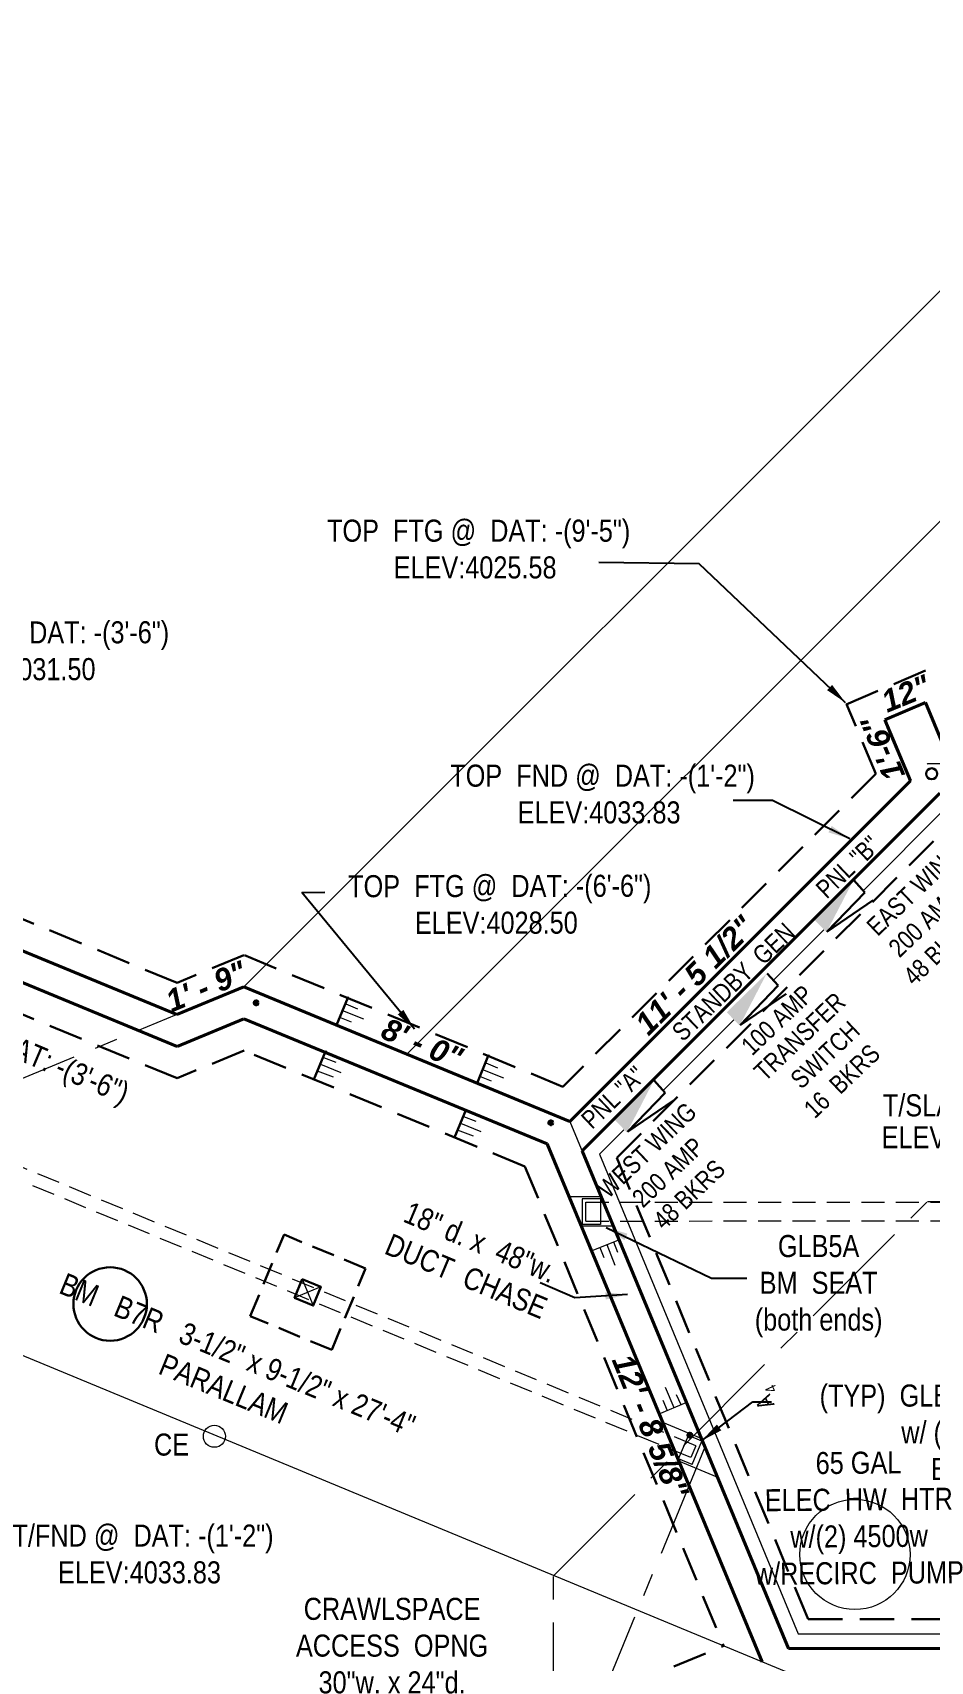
# Model space of a CAD drawing. Header units: inches. Extents: x 2775 to 28360, y 1488 to 9823.
# Drawn here: x 13052.9 to 13297.2, y 3705.4 to 4148.6 of the extents above; entities that cross this region are included whole.
import ezdxf

# ---------------------------------------------------------------- set-up
doc = ezdxf.new("R2010")
doc.units = ezdxf.units.IN
doc.header["$LTSCALE"] = 0.5
doc.header["$MEASUREMENT"] = 0
doc.header["$PDMODE"] = 1
for name, pattern in [('CENTER', [2, 1.25, -0.25, 0.25, -0.25]), ('DOT2', [0.125, 0, -0.125]), ('HIDDEN', [0.375, 0.25, -0.125])]:
    doc.linetypes.add(name, pattern=pattern)
doc.layers.get('Defpoints').update_dxf_attribs({"linetype": 'CONTINUOUS'})
for name, color, linetype, lineweight in [('BEAMS TEXT', 3, 'CONTINUOUS', 20), ('CONCRETE', 7, 'CONTINUOUS', 30), ('ELEC', 6, 'CONTINUOUS', 20), ('FLOOR BEAMS', 3, 'HIDDEN', 20), ('FOOTING', 7, 'HIDDEN', 30), ('FOOTING TEXT', 7, 'CONTINUOUS', 9), ('FOUNDATION', 7, 'CONTINUOUS', 40), ('FOUNDATION TEXT', 7, 'CONTINUOUS', 9), ('GRID', 1, 'CENTER', 20), ('LAYOUT', 6, 'CONTINUOUS', 9), ('WALL FRAMING', 7, 'CONTINUOUS', 30)]:
    doc.layers.add(name, color=color, linetype=linetype, lineweight=lineweight)
for name, color, linetype in [('BSMT  FRAMING', 7, 'CONTINUOUS'), ('ELECTRICAL', 1, 'CONTINUOUS'), ('FL FRAMING STEEL', 7, 'CONTINUOUS'), ('LLTEXT', 7, 'CONTINUOUS'), ('STEEL', 5, 'CONTINUOUS')]:
    doc.layers.add(name, color=color, linetype=linetype)
doc.styles.add('ARCHENT', font='technical.ttf', dxfattribs={"height": 2})
doc.styles.add('ARCHENTLTD', font='technical.ttf', dxfattribs={"height": 6})
doc.styles.add('BEI', font='romans.shx', dxfattribs={"width": 0.75})
doc.dimstyles.new('ARCHENT', dxfattribs={"dimtxt": 6, "dimasz": 6, "dimexe": 9, "dimexo": 3, "dimgap": 1, "dimtad": 0, "dimtoh": 1, "dimdec": 3, "dimzin": 0, "dimdsep": 46, "dimlunit": 4, "dimtxsty": 'ARCHENTLTD', "dimcen": 6, "dimaunit": 1, "dimadec": 0, "dimazin": 0, "dimtfac": 1, "dimtdec": 3, "dimtofl": 0, "dimtmove": 0, "dimatfit": 3, "dimfxl": 1, "dimfrac": 2, "dimtolj": 1, "dimtzin": 0, "dimarcsym": 0})
doc.dimstyles.new('ARCHENTLTD', dxfattribs={"dimtxt": 12, "dimasz": 6, "dimexe": 9, "dimexo": 3, "dimgap": 1, "dimtad": 0, "dimdec": 4, "dimzin": 1, "dimdsep": 46, "dimlunit": 4, "dimtxsty": 'ARCHENT', "dimcen": 6, "dimaunit": 1, "dimadec": 5, "dimazin": 0, "dimtfac": 1, "dimtdec": 4, "dimtofl": 0, "dimtmove": 0, "dimatfit": 3, "dimfxl": 1, "dimfrac": 2, "dimtolj": 1, "dimtzin": 0, "dimarcsym": 0})
doc.dimstyles.get("Standard").update_dxf_attribs({"dimscale": 50, "dimtxt": 0.18, "dimasz": 0.18, "dimexe": 0.18, "dimexo": 0.0625, "dimgap": 0.09, "dimtad": 0, "dimtoh": 1, "dimzin": 0, "dimdsep": 46, "dimtxsty": 'BEI', "dimcen": 0.09, "dimclrd": 256, "dimclre": 256, "dimclrt": 256, "dimadec": 1, "dimazin": 0, "dimtfac": 1, "dimtofl": 0, "dimtmove": 0, "dimatfit": 3, "dimfxl": 1, "dimtolj": 1, "dimtzin": 0, "dimlwd": -1, "dimlwe": -1, "dimarcsym": 0})

# ---------------------------------------------------------------- blocks, each defined once
blk = doc.blocks.new('*D34')
at = {"layer": 'Defpoints', "color": 0, "ltscale": 150}
for p in [(11336.37, 4496.83, -44590.32), (14529.7, 4138.22, -44590.32), (13445.87, 3646.64), (14529.7, 3176.79, -44590.32), (12016.73, 3096.26, -44590.32)]:
    blk.add_point(p, dxfattribs=at)
at = {"layer": 'LAYOUT', "ltscale": 150}
for start, end in [(9.2836, 15.9025), (344.1589, 350.7778)]:
    blk.add_arc((13368.56, 3656.77), 77.96, start, end, dxfattribs=at)
for points in [[(13442.13, 3677.64), (13444.96, 3678.63), (13440.58, 3686.63)], [(13444.98, 3635), (13442.15, 3635.98), (13440.61, 3626.99)]]:
    blk.add_solid(points, dxfattribs=at)
at = {"layer": 'LAYOUT', "color": 6, "ltscale": 150, "insert": (13446.53, 3656.82), "char_height": 6.25, "attachment_point": 5, "rotation": 270.0307, "style": 'BEI'}
blk.add_mtext('\\A1;45.0°', dxfattribs=at)
blk = doc.blocks.new('*D35')
at = {"layer": 'Defpoints', "color": 0, "ltscale": 150}
for p in [(13368.61, 4764.11, -44590.32), (14529.96, 4138.32, -44590.32), (13423.73, 3711.84), (12016.99, 3096.37, -44590.32), (13368.91, 2918.09, -44590.32)]:
    blk.add_point(p, dxfattribs=at)
at = {"layer": 'LAYOUT', "ltscale": 150}
for start, end in [(65.4639, 83.3705), (29.1593, 47.0659)]:
    blk.add_arc((13368.79, 3656.87), 77.72, start, end, dxfattribs=at)
for points in [[(13377.68, 3732.57), (13377.85, 3735.56), (13368.78, 3734.58)], [(13438.01, 3695.39), (13435.31, 3694.08), (13440.58, 3686.63)]]:
    blk.add_solid(points, dxfattribs=at)
at = {"layer": 'LAYOUT', "color": 6, "lineweight": 9, "ltscale": 150, "insert": (13411.95, 3721.5), "char_height": 6.25, "attachment_point": 5, "rotation": 326.2649, "style": 'BEI'}
blk.add_mtext('\\A1;67.5°', dxfattribs=at)
blk = doc.blocks.new('*D36')
at = {"layer": 'Defpoints', "color": 0, "ltscale": 150}
for p in [(13368.23, 4764.11, -44590.32), (12207.01, 4138.09, -44590.32), (13338.54, 3728.67), (14720.19, 3096.64, -44590.32), (13368.3, 2918.09, -44590.32)]:
    blk.add_point(p, dxfattribs=at)
at = {"layer": 'LAYOUT', "ltscale": 150}
for start, end in [(96.641, 114.5476), (132.9456, 150.8522)]:
    blk.add_arc((13368.28, 3656.87), 77.72, start, end, dxfattribs=at)
for points in [[(13359.2, 3735.56), (13359.37, 3732.57), (13368.27, 3734.58)], [(13301.75, 3694.07), (13299.05, 3695.37), (13296.48, 3686.62)]]:
    blk.add_solid(points, dxfattribs=at)
at = {"layer": 'LAYOUT', "color": 6, "lineweight": 9, "ltscale": 150, "insert": (13325.1, 3721.49), "char_height": 6.25, "attachment_point": 5, "rotation": 33.7466, "style": 'BEI'}
blk.add_mtext('\\A1;67.5°', dxfattribs=at)

msp = doc.modelspace()

# ---------------------------------------------------------------- hatches: boundary and pattern name
at = {"layer": 'ELEC', "linetype": 'DOT2', "lineweight": 15, "ltscale": 25}
for color, points in [(1, [(13276.30692, 3918.03413), (13265.41735, 3907.4323), (13268.93614, 3903.82433), (13268.93622, 3903.8244)]), (3, [(13252.68086, 3892.60588), (13241.79129, 3882.00405), (13245.31008, 3878.39608), (13245.31016, 3878.39615)]), (1, [(13222.00118, 3863.53537), (13211.11161, 3852.93354), (13214.63041, 3849.32557), (13214.63048, 3849.32565)])]:
    msp.add_hatch(color=color, dxfattribs=at).paths.add_polyline_path(points)
at = {"layer": 'WALL FRAMING', "lineweight": 9, "ltscale": 150}
for points in [[(13114.06196, 3884.5578, 1), (13113.43696, 3884.5578, 1)], [(13194.26664, 3851.96307, 1), (13193.64164, 3851.96307, 1)], [(13232.04228, 3766.9213, 1), (13231.41728, 3766.9213, 1)]]:
    msp.add_hatch(color=256, dxfattribs=at).paths.add_polyline_path(points)

# ---------------------------------------------------------------- linework, layer by layer
at = {"layer": 'BEAMS TEXT', "linetype": 'Continuous', "lineweight": 30, "ltscale": 75}
msp.add_circle((13074.0005, 3802.61833), 10, dxfattribs=at)
at = {"layer": 'BSMT  FRAMING', "color": 1, "linetype": 'Continuous', "lineweight": 30, "ltscale": 1.5}
for p, q in [((13269.06408, 3903.93609), (13279.37864, 3914.62592)), ((13276.37903, 3917.93782), (13279.37864, 3914.62592)), ((13269.06408, 3903.93609), (13281.60153, 3912.49998)), ((13222.04829, 3863.46842), (13225.07372, 3860.12802)), ((13214.75834, 3849.43733), (13225.07372, 3860.12802)), ((13214.75834, 3849.43733), (13227.29579, 3858.00122))]:
    msp.add_line(p, q, dxfattribs=at)
at = {"layer": 'BSMT  FRAMING', "color": 3, "linetype": 'Continuous', "lineweight": 30, "ltscale": 1.5}
for p, q in [((13252.82861, 3892.55496), (13255.8128, 3889.26009)), ((13245.43802, 3878.50784), (13255.8128, 3889.26009)), ((13245.43802, 3878.50784), (13257.97547, 3887.07173))]:
    msp.add_line(p, q, dxfattribs=at)
at = {"layer": 'BSMT  FRAMING', "color": 5, "lineweight": 20, "ltscale": 1.5}
msp.add_circle((13276.67733, 3734.46072), 15, dxfattribs=at)
at = {"layer": 'CONCRETE', "lineweight": 20, "ltscale": 75}
for p, q in [((13306.26134, 4084.70236), (13110.42516, 3888.91752)), ((13320.25209, 4036.12176), (13154.71932, 3870.63237))]:
    msp.add_line(p, q, dxfattribs=at)
at = {"layer": 'ELEC', "color": 3, "linetype": 'Continuous', "ltscale": 7.5}
msp.add_circle((13102.37181, 3766.61486), 3, dxfattribs=at)
at = {"layer": 'FLOOR BEAMS', "ltscale": 50}
for p, q in [((13233.37592, 3764.063), (12930.13275, 3889.36863)), ((13232.03458, 3760.80988), (12928.78599, 3886.11678)), ((13203.44316, 3830.31997), (13442.43358, 3830.43675)), ((13203.44566, 3825.19497), (13533.59175, 3825.35629)), ((13233.37592, 3764.063), (13232.03458, 3760.80988))]:
    msp.add_line(p, q, dxfattribs=at)
at = {"layer": 'FLOOR BEAMS', "ltscale": 75}
msp.add_line((13203.44566, 3825.19497), (13203.44316, 3830.31997), dxfattribs=at)
at = {"layer": 'FLOOR BEAMS', "color": 4, "lineweight": 20, "ltscale": 50}
msp.add_line((13293.52828, 3708.86556), (13296.52828, 3708.86586), dxfattribs=at)
at = {"layer": 'FOOTING', "ltscale": 75}
for p, q in [((13274.32972, 3965.78476), (13300.05742, 3976.83848)), ((13092.19655, 3890.02267), (12909.95715, 3965.27476)), ((13282.36685, 3946.88199), (13274.35676, 3965.85043)), ((13092.21421, 3864.04974), (12891.41614, 3946.96525)), ((13282.36685, 3946.88199), (13197.20936, 3861.74683)), ((13211.84162, 3842.42859), (13303.13059, 3933.67536)), ((13110.42141, 3897.57727), (13092.19655, 3890.02267)), ((13197.20936, 3861.74683), (13110.41737, 3897.57559)), ((13138.69001, 3885.90431), (13135.63739, 3878.50962)), ((13110.43633, 3871.60321), (13092.21421, 3864.04974)), ((13186.84867, 3840.05929), (13110.43633, 3871.60321)), ((13132.55968, 3871.12528), (13129.45855, 3863.7508)), ((13176.88922, 3870.13522), (13173.83661, 3862.74053)), ((13170.78399, 3855.34583), (13167.73137, 3847.95114)), ((13192.96807, 3846.18798), (13170.78399, 3855.34583)), ((13186.84867, 3840.05929), (13240.9468, 3709.57237)), ((13211.84266, 3842.43961), (13263.9049, 3716.86334)), ((13263.9049, 3716.86334), (13473.20555, 3716.96561)), ((13110.4457, 3655.49304), (13240.9468, 3709.57237))]:
    msp.add_line(p, q, dxfattribs=at)
at = {"layer": 'FOOTING', "lineweight": 9, "ltscale": 75}
for p, q in [((13138.79237, 3886.18924), (13135.7528, 3878.78919)), ((13138.10315, 3884.3086), (13141.27651, 3882.98737)), ((13136.44203, 3880.66983), (13139.61329, 3879.39787)), ((13137.27259, 3882.48921), (13142.90198, 3880.2669)), ((13132.74812, 3871.54587), (13129.65999, 3864.16594)), ((13177.01766, 3870.40939), (13173.95202, 3863.0201)), ((13130.36156, 3866.04202), (13134.65986, 3864.42823)), ((13131.20406, 3867.85591), (13136.78368, 3865.65782)), ((13132.04655, 3869.6698), (13135.41384, 3868.40605)), ((13175.36944, 3866.4352), (13180.99883, 3864.21288)), ((13176.2, 3868.25458), (13179.37336, 3866.93336)), ((13174.53888, 3864.61581), (13177.71014, 3863.34386)), ((13170.81359, 3855.3137), (13167.8843, 3848.3865)), ((13170.1434, 3853.61578), (13173.51069, 3852.35203)), ((13168.45841, 3849.988), (13172.75671, 3848.37421)), ((13169.30091, 3851.80189), (13174.88053, 3849.6038))]:
    msp.add_line(p, q, dxfattribs=at)
at = {"layer": 'FOOTING', "ltscale": 50}
for p, q in [((13112.13201, 3799.31961), (13121.31641, 3821.49272)), ((13143.48952, 3812.30832), (13121.31641, 3821.49272)), ((13134.30512, 3790.13521), (13143.48952, 3812.30832)), ((13134.30512, 3790.13521), (13112.13201, 3799.31961))]:
    msp.add_line(p, q, dxfattribs=at)
at = {"layer": 'FOUNDATION', "ltscale": 1.5}
for p, q in [((13284.83804, 3961.59246), (13295.86512, 3966.33017)), ((13295.86512, 3966.33017), (13302.80473, 3949.70273)), ((13291.83196, 3945.0324), (13285.6691, 3959.62646))]:
    msp.add_line(p, q, dxfattribs=at)
at = {"layer": 'FOUNDATION', "ltscale": 75}
for p, q in [((13092.12991, 3881.39497), (12903.84963, 3959.13849)), ((13092.20832, 3872.70738), (12897.55854, 3953.08408)), ((13291.83196, 3945.0324), (13199.09062, 3852.31537)), ((13202.40713, 3844.30955), (13299.81692, 3941.67432)), ((13110.35115, 3888.94808), (13092.12991, 3881.39497)), ((13199.09062, 3852.31537), (13110.35115, 3888.94808)), ((13110.42597, 3880.259), (13092.20832, 3872.70738)), ((13192.96807, 3846.18798), (13110.42597, 3880.259)), ((13258.56184, 3708.86207), (13478.51718, 3708.88405))]:
    msp.add_line(p, q, dxfattribs=at)
at = {"layer": 'FOUNDATION', "ltscale": 50}
for p, q in [((13291.83196, 3945.0324), (13284.83876, 3961.59277)), ((13192.96807, 3846.18798), (13251.40117, 3705.24494)), ((13202.40442, 3844.31608), (13258.56184, 3708.86207))]:
    msp.add_line(p, q, dxfattribs=at)
at = {"layer": 'FOUNDATION', "lineweight": 20, "ltscale": 75}
for p, q in [((13278.97521, 3915.18669), (13301.50179, 3937.70286)), ((13254.50891, 3890.7317), (13268.1953, 3904.41176)), ((13224.51179, 3860.74845), (13243.73067, 3879.95844)), ((13207.12636, 3843.37105), (13213.79773, 3850.03934)), ((13261.23353, 3712.86233), (13475.84436, 3712.88379))]:
    msp.add_line(p, q, dxfattribs=at)
at = {"layer": 'FOUNDATION', "lineweight": 20, "ltscale": 50}
msp.add_line((13207.12636, 3843.37105), (13261.23353, 3712.86233), dxfattribs=at)
at = {"layer": 'FOUNDATION', "lineweight": 9, "ltscale": 75}
for p, q in [((13207.61086, 3831.75793), (13198.95058, 3831.75793)), ((13207.44316, 3831.25793), (13202.44316, 3831.25793)), ((13202.44316, 3831.25793), (13202.44316, 3824.25793)), ((13207.44316, 3831.25793), (13207.44316, 3824.25793)), ((13210.92756, 3823.75793), (13202.26727, 3823.75793)), ((13207.44316, 3824.25793), (13202.44316, 3824.25793)), ((13207.26297, 3818.04214), (13208.37071, 3815.25415)), ((13209.12163, 3818.78063), (13211.33711, 3813.20464)), ((13210.9803, 3819.51912), (13212.08803, 3816.73113)), ((13227.52884, 3774.38233), (13225.10611, 3779.87145)), ((13229.35855, 3775.18991), (13228.14718, 3777.93447)), ((13225.69914, 3773.57476), (13224.48777, 3776.31931))]:
    msp.add_line(p, q, dxfattribs=at)
at = {"layer": 'FOUNDATION', "linetype": 'Continuous', "lineweight": 9, "ltscale": 1.5}
for p, q in [((13205.00811, 3817.05619), (13212.39817, 3820.12001)), ((13223.39103, 3772.71583), (13230.78109, 3775.77965))]:
    msp.add_line(p, q, dxfattribs=at)
at = {"layer": 'FOUNDATION', "color": 7, "lineweight": 9, "ltscale": 75}
for p, q in [((13234.86042, 3766.00206), (13224.39059, 3770.3529)), ((13228.69871, 3760.44081), (13231.35875, 3766.8675)), ((13235.05252, 3765.33252), (13231.35875, 3766.8675)), ((13232.39248, 3758.90583), (13235.05252, 3765.33252)), ((13232.39248, 3758.90583), (13228.69871, 3760.44081)), ((13239.20951, 3755.5315), (13228.73967, 3759.88234))]:
    msp.add_line(p, q, dxfattribs=at)
at = {"layer": 'FOUNDATION', "lineweight": 50, "ltscale": 1.5}
for centre in [(13113.74946, 3884.5578), (13193.95414, 3851.96307), (13231.72978, 3766.9213)]:
    msp.add_circle(centre, 0.5, dxfattribs=at)
at = {"layer": 'GRID', "ltscale": 50}
for p, q in [((13199.08748, 3852.31667), (13296.50419, 3949.70339)), ((13296.5042, 3949.70339), (13440.50421, 3949.68832)), ((13110.35115, 3888.94808), (13021.6668, 3852.18648)), ((13199.08748, 3852.31667), (13110.35115, 3888.94808)), ((13199.08748, 3852.31667), (13235.85332, 3763.63595)), ((13194.67241, 3728.67138), (13296.44783, 3830.55291)), ((13194.67241, 3728.67138), (13296.44783, 3830.55291)), ((13296.44783, 3830.55291), (13440.44783, 3830.62328)), ((13235.85332, 3763.63595), (13199.13839, 3674.93227)), ((13194.74277, 3584.67543), (13194.67241, 3728.67138))]:
    msp.add_line(p, q, dxfattribs=at)
at = {"layer": 'LAYOUT', "color": 6, "ltscale": 150}
msp.add_line((13368.53349, 3656.76001), (12975.24861, 3819.59221), dxfattribs=at)
at = {"layer": 'STEEL', "lineweight": 30, "ltscale": 75}
msp.add_circle((13297.56641, 3946.91357), 1.5, dxfattribs=at)
at = {"layer": 'WALL FRAMING', "color": 6, "lineweight": 9, "ltscale": 75}
for p, q in [((13126.28174, 3809.39014), (13129.25832, 3802.20404)), ((13131.36308, 3807.28538), (13124.17698, 3804.3088))]:
    msp.add_line(p, q, dxfattribs=at)
at = {"layer": 'WALL FRAMING', "color": 6, "ltscale": 75}
msp.add_lwpolyline([(13126.28174, 3809.39014), (13131.36308, 3807.28538), (13129.25832, 3802.20404), (13124.17698, 3804.3088)], close=True, dxfattribs=at)
at = {"layer": 'WALL FRAMING', "color": 9, "linetype": 'Continuous', "lineweight": 5, "ltscale": 150}
for centre in [(13113.74946, 3884.5578), (13193.95414, 3851.96307), (13231.72978, 3766.9213)]:
    msp.add_circle(centre, 0.3125, dxfattribs=at)

# ---------------------------------------------------------------- texts
at = {"layer": 'BEAMS TEXT', "linetype": 'Continuous', "lineweight": 9, "insert": (13102.97408, 3774.94478), "char_height": 6, "attachment_point": 5, "rotation": 337.6375, "style": 'ARCHENTLTD'}
msp.add_mtext('BM   B7R   3-1/2" x 9-1/2" x 27\'-4" \\PPARALLAM\\P\\P  ', dxfattribs=at)
at = {"layer": 'BSMT  FRAMING', "color": 5, "linetype": 'Continuous', "lineweight": 20, "insert": (13277.76409, 3744.37775), "char_height": 6, "width": 271, "attachment_point": 5, "rotation": 0.4625, "style": 'ARCHENTLTD'}
msp.add_mtext('65 GAL  \\PELEC  HW  HTR\\Pw/(2) 4500w\\Pw/RECIRC  PUMP', dxfattribs=at)
at = {"layer": 'ELEC', "color": 1, "linetype": 'Continuous', "lineweight": 5, "ltscale": 0.25, "char_height": 5, "attachment_point": 8, "rotation": 43.5375428, "style": 'ARCHENT'}
for s, insert in [('PNL "B"', (13276.46572, 3919.7553)), ('\\P\\P            EAST WING\\P       200 AMP\\P    48 BKRS', (13299.08014, 3894.83556)), ('PNL "A"', (13212.62128, 3857.0431)), ('\\PWEST WING\\P200 AMP\\P48 BKRS', (13233.32165, 3830.56447))]:
    msp.add_mtext(s, dxfattribs=dict(at, insert=insert))
at = {"layer": 'ELEC', "color": 3, "linetype": 'Continuous', "lineweight": 5, "ltscale": 0.25, "char_height": 5, "attachment_point": 8, "rotation": 43.5375428, "style": 'ARCHENT'}
for s, insert in [('\\PSTANDBY  GEN', (13245.35281, 3888.42633)), ('\\P100 AMP', (13257.28449, 3878.02262)), ('TRANSFER\\P  SWITCH\\P16  BKRS', (13274.89792, 3861.44365))]:
    msp.add_mtext(s, dxfattribs=dict(at, insert=insert))
at = {"layer": 'ELECTRICAL', "color": 1, "linetype": 'Continuous', "ltscale": 0.375, "attachment_point": 1, "style": 'ARCHENT'}
for s, insert, char_height, width, rotation in [('A', (13250.77381, 3773.35474), 4.5, 19.875, 114.3533019), ('4', (13252.85209, 3778.02737), 3, 20, 114.353172)]:
    msp.add_mtext(s, dxfattribs=dict(at, insert=insert, char_height=char_height, width=width, rotation=rotation))
at = {"layer": 'ELECTRICAL', "color": 3, "linetype": 'Continuous', "ltscale": 0.375, "insert": (13085.95502, 3767.36853), "char_height": 6, "attachment_point": 1, "style": 'ARCHENT'}
msp.add_mtext('CE', dxfattribs=at)
at = {"layer": 'FOOTING TEXT', "ltscale": 50, "insert": (13173.32063, 4008.03335), "char_height": 6, "attachment_point": 5, "style": 'ARCHENT'}
msp.add_mtext(' TOP  FTG @  DAT: -(9\'-5") \\PELEV:4025.58', dxfattribs=at)
at = {"layer": 'FOOTING TEXT', "ltscale": 50, "char_height": 6, "attachment_point": 5, "style": 'ARCHENT'}
for s, insert, rotation in [(' TOP  FTG @  DAT: -(3\'-6") \\PELEV:4031.50', (13047.85769, 3980.32529), 0.0927778), ('(TYP CRAWLSPACE) TOP  FTG @  DAT: -(3\'-6") \\PELEV:4031.50', (13006.54439, 3884.76393), 337.0331386), (' TOP  FTG @  DAT: -(6\'-6") \\PELEV:4028.50', (13179.07893, 3911.33903), 0.0927778), ('18" d. x  48"w.\\PDUCT  CHASE', (13172.83718, 3814.77192), 337.2106147)]:
    msp.add_mtext(s, dxfattribs=dict(at, insert=insert, rotation=rotation))
at = {"layer": 'FOUNDATION TEXT', "color": 1, "lineweight": 20, "ltscale": 75, "char_height": 6, "attachment_point": 1, "style": 'ARCHENTLTD'}
for s, insert, rotation in [('{\\fArial|b1|i1|c0|p34;12"}', (13283.20081, 3969.02939), 22.2855903), ('{\\fArial|b1|i1|c0|p34;1\'-6"}', (13284.87355, 3944.3392), 112.2855903), ('{\\fArial|b1|i1|c0|p34;11\' - 5 1/2"}', (13216.26742, 3879.667), 44.7855903), ('{\\fArial|b1|i1|c0|p34;12\' - 8 5/8"}', (13215.98138, 3789.65646), 292.2855903)]:
    msp.add_mtext(s, dxfattribs=dict(at, insert=insert, rotation=rotation))
at = {"layer": 'FOUNDATION TEXT', "ltscale": 50, "char_height": 6, "attachment_point": 5, "style": 'ARCHENT'}
for s, insert in [(' TOP  FND @  DAT: -(1\'-2") \\PELEV:4033.83', (13207.05127, 3941.36164)), ('T/SLAB @ DAT: -(9/0")', (13319.72436, 3855.78261)), ('ELEV: 4026.00', (13307.06295, 3847.9689)), (' T/FND @  DAT: -(1\'-2") \\PELEV:4033.83', (13081.99778, 3734.55792))]:
    msp.add_mtext(s, dxfattribs=dict(at, insert=insert))
at = {"layer": 'FOUNDATION TEXT', "color": 1, "lineweight": 20, "ltscale": 75, "char_height": 6, "width": 48.625, "attachment_point": 1, "style": 'ARCHENTLTD'}
for s, insert, rotation in [('{\\fArial|b1|i1|c0|p34;1\' - 9"}', (13088.45066, 3887.47287), 22.6508347), ('{\\fArial|b1|i1|c0|p34;8\' - 0"}', (13149.57068, 3880.7063), 337.2855903)]:
    msp.add_mtext(s, dxfattribs=dict(at, insert=insert, rotation=rotation))
at = {"layer": 'FOUNDATION TEXT', "ltscale": 50, "insert": (13150.72804, 3709.61265), "char_height": 6, "attachment_point": 5, "rotation": 359.9867542, "style": 'ARCHENT'}
msp.add_mtext('CRAWLSPACE\\PACCESS  OPNG\\P30"w. x 24"d.', dxfattribs=at)
at = {"layer": 'LLTEXT', "color": 7, "ltscale": 1.5, "char_height": 6, "attachment_point": 5}
for s, insert, style in [('GLB5A\\PBM  SEAT\\P(both ends)', (13266.79831, 3807.48634), 'ARCHENTLTD'), (' (TYP)  GLB5A, W=3-5/8", PD = 4"\\Pw/ (2) 1/2"  BOLTS\\PBEAM  SEAT', (13318.00922, 3767.66025), 'ARCHENT')]:
    msp.add_mtext(s, dxfattribs=dict(at, insert=insert, style=style))

# ---------------------------------------------------------------- dimensions: what is measured, and where the dimension line sits
at = {"layer": 'LAYOUT', "color": 6, "lineweight": 9, "ltscale": 150}
for base, line1, line2, picture, middle in [((13423.72935, 3711.83768), ((13368.91165, 2918.08615, -44590.39094), (13368.61097, 4764.10823, -44590.39094)), ((14529.96029, 4138.32456, -44590.39094), (12016.98849, 3096.36778, -44590.39094)), '*D35', (13411.95168, 3721.49793, -0.0698)), ((13338.53668, 3728.66929), ((13368.303, 2918.08609, -44590.39094), (13368.23463, 4764.10819, -44590.39094)), ((12207.01044, 4138.09235, -44590.39094), (14720.19049, 3096.63799, -44590.39094)), '*D36', (13325.10235, 3721.48925, -0.0698))]:
    dim = msp.add_angular_dim_2l(base=base, line1=line1, line2=line2, dimstyle='Standard', override={"dimtxt": 0.125, "dimclrd": 256, "dimclre": 256, "dimclrt": 6}, dxfattribs=at)
    dim.commit()
    dim.dimension.update_dxf_attribs({"geometry": picture, "text_midpoint": middle})
at = {"layer": 'LAYOUT', "color": 6, "ltscale": 150}
dim = msp.add_angular_dim_2l(base=(13445.86589, 3646.64354), line1=((14529.70246, 4138.21765, -44590.39094), (12016.73067, 3096.26087, -44590.39094)), line2=((14529.70246, 3176.78592, -44590.39094), (11336.37403, 4496.83476, -44590.39094)), dimstyle='Standard', override={"dimtxt": 0.125, "dimclrd": 256, "dimclre": 256, "dimclrt": 6}, dxfattribs=at)
dim.commit()
dim.dimension.update_dxf_attribs({"geometry": '*D34', "text_midpoint": (13446.52682, 3656.81537, -0.0698)})

# ---------------------------------------------------------------- leaders
at = {"layer": 'FL FRAMING STEEL', "color": 7, "lineweight": 9, "ltscale": 50}
for points in [[(13208.96384, 3823.46857), (13237.63795, 3809.68142), (13247.27271, 3809.68142)], [(13234.94059, 3765.38701), (13248.85929, 3775.98291), (13253.9508, 3775.96446)]]:
    msp.add_leader(points, dimstyle='ARCHENT', override={"dimgap": 1, "dimtad": 0}, dxfattribs=at)
at = {"layer": 'FOOTING TEXT', "lineweight": 9, "ltscale": 10}
msp.add_leader([(13274.13103, 3966.25993), (13234.27499, 4004.06834), (13207.00056, 4004.40959)], dimstyle='ARCHENTLTD', override={"dimgap": 1, "dimtad": 0}, dxfattribs=at)
at = {"layer": 'FOOTING TEXT', "ltscale": 10}
for points in [[(13156.85137, 3877.40953), (13126.17478, 3914.64603), (13132.43312, 3914.713)], [(13214.7577, 3805.19002), (13200.44439, 3804.30457), (13191.05437, 3808.38783)]]:
    msp.add_leader(points, dimstyle='ARCHENTLTD', override={"dimgap": 1, "dimtad": 0}, dxfattribs=at)
at = {"layer": 'FOUNDATION TEXT', "lineweight": 9, "ltscale": 10}
msp.add_leader([(13275.29321, 3929.18474, -3866.47304), (13254.21018, 3939.61773, -3866.47304), (13243.50397, 3939.60843, -3866.47304)], dimstyle='ARCHENTLTD', override={"dimgap": 1, "dimtad": 0}, dxfattribs=at)

doc.saveas('drawing.dxf')
